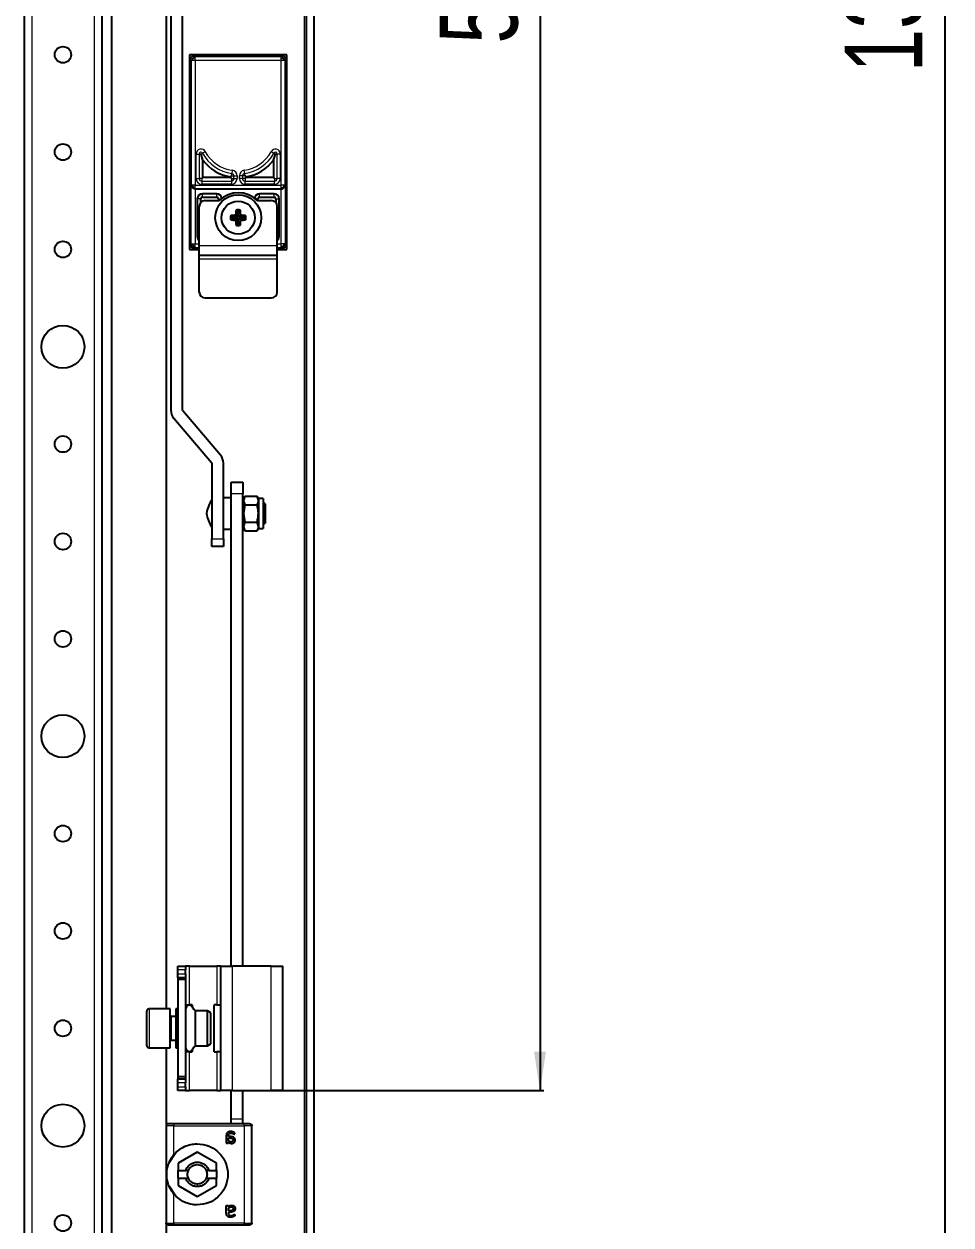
# Model space of a CAD drawing. Header units: millimetres. Extents: x -846 to 1944, y -811 to 1043.
# Drawn here: x 1706.2 to 1944.3, y -221.3 to 87.1 of the extents above; entities that cross this region are included whole.
import ezdxf

# ---------------------------------------------------------------- set-up
doc = ezdxf.new("R2010")
doc.units = ezdxf.units.MM
doc.layers.add('FORMAT', color=7, linetype='Continuous')
doc.styles.add('SLDTEXTSTYLE0', font='TXT', dxfattribs={"width": 0.75})
doc.dimstyles.new('SLDDIMSTYLE0', dxfattribs={"dimtxt": 20, "dimasz": 10, "dimexe": 0, "dimexo": 0.0625, "dimgap": 5, "dimtad": 2, "dimdec": 1, "dimrnd": 1e-09, "dimzin": 12, "dimdsep": 46, "dimtxsty": 'SLDTEXTSTYLE0', "dimsah": 1, "dimcen": 0.09, "dimadec": 0, "dimazin": 3, "dimtfac": 1, "dimtofl": 0, "dimtmove": 0, "dimatfit": 3, "dimfxl": 0, "dimfrac": 2, "dimtolj": 1, "dimtzin": 12, "dimarcsym": 0})

# ---------------------------------------------------------------- blocks, each defined once
blk = doc.blocks.new('_D_5')
at = {"layer": 'FORMAT'}
for p, q in [((1772.73, 770.22), (1943.72, 770.22)), ((1942.72, 770.22), (1942.72, -561.78)), ((1772.73, -561.78), (1943.72, -561.78))]:
    blk.add_line(p, q, dxfattribs=at)
for points in [[(1942.72, 770.22), (1941.18, 760.22), (1944.26, 760.22)], [(1942.72, -561.78), (1944.26, -551.78), (1941.18, -551.78)]]:
    blk.add_solid(points, dxfattribs=at)
at = {"layer": 'FORMAT', "insert": (1916.94, 74.67), "char_height": 20, "attachment_point": 1, "rotation": 90, "style": 'SLDTEXTSTYLE0'}
blk.add_mtext('1332', dxfattribs=at)
blk = doc.blocks.new('_D_8')
at = {"layer": 'FORMAT'}
for p, q in [((1769.73, 395.22), (1839.72, 395.22)), ((1838.72, 395.22), (1838.72, -186.78)), ((1769.73, -186.78), (1839.72, -186.78))]:
    blk.add_line(p, q, dxfattribs=at)
for points in [[(1838.72, 395.22), (1837.18, 385.22), (1840.26, 385.22)], [(1838.72, -186.78), (1840.26, -176.78), (1837.18, -176.78)]]:
    blk.add_solid(points, dxfattribs=at)
at = {"layer": 'FORMAT', "insert": (1812.94, 82.05), "char_height": 20, "attachment_point": 1, "rotation": 90, "style": 'SLDTEXTSTYLE0'}
blk.add_mtext('582', dxfattribs=at)

msp = doc.modelspace()

# ---------------------------------------------------------------- linework, layer by layer
at = {"color": 8, "linetype": 'Continuous', "lineweight": 18}
for p, q in [((1778.12, 879.12), (1778.12, -670.68)), ((1708.22, 821.72), (1708.22, -613.28)), ((1724.22, 821.72), (1724.22, -613.28)), ((1749.2, 77.74), (1748.9, 78.04)), ((1749.2, 45.72), (1749.2, 77.74)), ((1749.9, 79.04), (1750.2, 78.74)), ((1750.2, 78.74), (1772.23, 78.74)), ((1750.2, 77.74), (1750.2, 45.72)), ((1772.23, 77.74), (1750.2, 77.74)), ((1772.23, 78.74), (1772.53, 79.04)), ((1772.23, 45.72), (1772.23, 77.74)), ((1773.53, 78.04), (1773.23, 77.74)), ((1773.23, 77.74), (1773.23, 45.72)), ((1750.41, 47.42), (1750.41, 53.72)), ((1750.41, 53.72), (1751.21, 53.72)), ((1751.21, 53.72), (1751.21, 47.42)), ((1751.67, 53.72), (1751.21, 53.72)), ((1751.67, 53.72), (1752.07, 53.94)), ((1752.77, 54.32), (1752.07, 53.94)), ((1770.36, 53.94), (1769.66, 54.32)), ((1770.77, 53.72), (1770.36, 53.94)), ((1770.77, 53.72), (1771.23, 53.72)), ((1772.03, 53.72), (1771.23, 53.72)), ((1771.23, 47.42), (1771.23, 53.72)), ((1772.03, 53.72), (1772.03, 47.42)), ((1759.66, 49.54), (1759.56, 48.75)), ((1762.88, 48.75), (1762.77, 49.54)), ((1750.41, 47.42), (1751.21, 47.42)), ((1751.87, 47.42), (1751.21, 47.42)), ((1751.87, 47.42), (1751.87, 46.76)), ((1751.87, 46.76), (1751.87, 45.96)), ((1751.87, 46.76), (1759.47, 46.76)), ((1759.47, 48.09), (1759.56, 48.75)), ((1759.47, 48.09), (1760.13, 48.09)), ((1759.47, 47.42), (1759.47, 46.76)), ((1759.47, 47.42), (1760.13, 47.42)), ((1759.47, 46.76), (1759.47, 45.96)), ((1760.13, 48.09), (1760.93, 48.09)), ((1760.13, 47.42), (1760.13, 48.09)), ((1760.13, 47.42), (1760.93, 47.42)), ((1760.93, 48.09), (1760.93, 47.42)), ((1761.51, 47.42), (1761.51, 48.09)), ((1762.31, 48.09), (1761.51, 48.09)), ((1762.31, 47.42), (1761.51, 47.42)), ((1762.31, 48.09), (1762.31, 47.42)), ((1762.97, 48.09), (1762.31, 48.09)), ((1762.97, 47.42), (1762.31, 47.42)), ((1762.97, 48.09), (1762.88, 48.75)), ((1762.97, 47.42), (1762.97, 46.76)), ((1762.97, 45.96), (1762.97, 46.76)), ((1762.97, 46.76), (1770.57, 46.76)), ((1770.57, 47.42), (1770.57, 46.76)), ((1770.57, 47.42), (1771.23, 47.42)), ((1770.57, 45.96), (1770.57, 46.76)), ((1772.03, 47.42), (1771.23, 47.42)), ((1749.17, 45.72), (1749.2, 45.72)), ((1749.17, 30.67), (1749.17, 45.72)), ((1750.17, 44.72), (1750.17, 30.67)), ((1750.2, 45.72), (1772.23, 45.72)), ((1759.47, 45.96), (1751.87, 45.96)), ((1752.02, 42.66), (1752.02, 43.52)), ((1755.72, 42.66), (1755.72, 43.52)), ((1770.57, 45.96), (1762.97, 45.96)), ((1766.72, 42.66), (1766.72, 43.52)), ((1770.42, 42.66), (1770.42, 43.52)), ((1772.26, 30.67), (1772.26, 44.72)), ((1773.23, 45.72), (1773.26, 45.72)), ((1773.26, 45.72), (1773.26, 30.67)), ((1751.58, 42.22), (1750.72, 42.22)), ((1756.15, 42.22), (1756.82, 42.22)), ((1766.28, 42.22), (1765.61, 42.22)), ((1770.85, 42.22), (1771.72, 42.22)), ((1751.22, 32.52), (1750.72, 32.52)), ((1771.22, 32.52), (1771.72, 32.52)), ((1748.9, 30.4), (1749.17, 30.67)), ((1750.17, 29.67), (1749.9, 29.4)), ((1750.17, 30.67), (1751.22, 30.67)), ((1751.22, 29.67), (1750.17, 29.67)), ((1751.22, 30.27), (1771.22, 30.27)), ((1771.22, 30.67), (1772.26, 30.67)), ((1772.26, 29.67), (1771.22, 29.67)), ((1772.53, 29.4), (1772.26, 29.67)), ((1773.26, 30.67), (1773.53, 30.4)), ((1751.22, 26.77), (1771.22, 26.77)), ((1762.42, -33.58), (1759.42, -33.58)), ((1754.42, -45.08), (1757.42, -45.08)), ((1747.72, -155.78), (1745.72, -155.78)), ((1745.72, -156.78), (1747.72, -156.78)), ((1748.72, -164.78), (1748.72, -154.78)), ((1755.72, -154.78), (1755.72, -164.78)), ((1759.72, -186.78), (1759.72, -154.78)), ((1769.72, -186.78), (1769.72, -154.78)), ((1738.32, -165.78), (1738.32, -175.78)), ((1743.97, -167.78), (1743.97, -169.24)), ((1743.97, -169.24), (1743.97, -173.78)), ((1748.72, -186.78), (1748.72, -176.78)), ((1755.72, -176.78), (1755.72, -186.78)), ((1747.72, -184.78), (1745.72, -184.78)), ((1745.72, -185.78), (1747.72, -185.78)), ((1762.42, -194.08), (1759.42, -194.08)), ((1744.72, -203.22), (1744.72, -195.78)), ((1744.72, -195.78), (1762.72, -195.78)), ((1762.72, -195.78), (1762.72, -220.78)), ((1750.72, -210.78), (1750.72, -211.43)), ((1744.72, -220.78), (1744.72, -213.34)), ((1762.72, -220.78), (1744.72, -220.78))]:
    msp.add_line(p, q, dxfattribs=at)
at = {"color": 7, "linetype": 'Continuous', "lineweight": 25}
for p, q in [((1778.72, -673.28), (1778.72, 881.72)), ((1780.72, -673.28), (1780.72, 881.72)), ((1728.72, 848.72), (1728.72, -640.28)), ((1706.22, 821.72), (1706.22, -613.28)), ((1726.22, 821.72), (1726.22, -613.28)), ((1742.72, 374.22), (1742.72, -165.78)), ((1743.92, 94.9), (1743.92, -12.08)), ((1746.92, -12.08), (1746.92, 94.9)), ((1773.72, 79.22), (1748.72, 79.22)), ((1748.72, 79.22), (1748.72, 29.22)), ((1748.9, 30.4), (1748.9, 78.04)), ((1749.9, 79.04), (1772.53, 79.04)), ((1773.53, 78.04), (1773.53, 30.4)), ((1773.72, 29.22), (1773.72, 79.22)), ((1752.12, 52.16), (1751.67, 53.72)), ((1770.31, 52.16), (1770.77, 53.72)), ((1752.12, 47.68), (1752.12, 52.16)), ((1770.31, 52.16), (1770.31, 47.68)), ((1752.12, 47.68), (1751.87, 47.42)), ((1759.21, 47.68), (1752.12, 47.68)), ((1759.21, 47.87), (1759.47, 48.09)), ((1759.21, 47.87), (1759.21, 47.68)), ((1759.21, 47.68), (1759.47, 47.42)), ((1763.22, 47.87), (1762.97, 48.09)), ((1763.22, 47.68), (1762.97, 47.42)), ((1763.22, 47.68), (1763.22, 47.87)), ((1770.31, 47.68), (1763.22, 47.68)), ((1770.31, 47.68), (1770.57, 47.42)), ((1750.19, 44.72), (1750.17, 44.72)), ((1750.2, 44.72), (1750.19, 44.72)), ((1772.23, 44.72), (1750.2, 44.72)), ((1755.72, 43.52), (1752.02, 43.52)), ((1770.42, 43.52), (1766.72, 43.52)), ((1772.25, 44.72), (1772.23, 44.72)), ((1772.26, 44.72), (1772.25, 44.72)), ((1750.72, 42.22), (1750.72, 32.52)), ((1751.22, 30.27), (1751.22, 40.27)), ((1751.58, 41.25), (1751.58, 42.22)), ((1752.02, 42.66), (1755.72, 42.66)), ((1752.72, 41.77), (1756.32, 41.77)), ((1756.15, 42.22), (1756.15, 41.77)), ((1766.11, 41.77), (1769.72, 41.77)), ((1766.28, 41.77), (1766.28, 42.22)), ((1766.72, 42.66), (1770.42, 42.66)), ((1770.85, 42.22), (1770.85, 41.25)), ((1771.22, 30.27), (1771.22, 40.27)), ((1771.72, 32.52), (1771.72, 42.22)), ((1759.66, 37.49), (1759.3, 37.92)), ((1759.66, 37.26), (1759.3, 36.83)), ((1761.1, 37.49), (1759.66, 37.49)), ((1759.66, 37.26), (1761.1, 37.26)), ((1761.1, 37.49), (1760.59, 38)), ((1761.1, 37.26), (1760.59, 36.74)), ((1761.1, 38.93), (1760.67, 39.29)), ((1761.1, 38.93), (1761.1, 37.49)), ((1761.1, 37.26), (1761.1, 35.81)), ((1761.33, 38.93), (1761.76, 39.29)), ((1761.33, 37.49), (1761.33, 38.93)), ((1761.33, 37.49), (1761.85, 38)), ((1762.78, 37.49), (1761.33, 37.49)), ((1761.33, 37.26), (1761.85, 36.74)), ((1761.33, 37.26), (1762.78, 37.26)), ((1761.33, 35.81), (1761.33, 37.26)), ((1762.78, 37.49), (1763.14, 37.92)), ((1762.78, 37.26), (1763.14, 36.83)), ((1761.1, 35.81), (1760.67, 35.45)), ((1761.33, 35.81), (1761.76, 35.45)), ((1748.72, 29.22), (1751.22, 29.22)), ((1751.22, 29.4), (1749.9, 29.4)), ((1751.22, 27.77), (1751.22, 30.27)), ((1751.22, 27.77), (1771.22, 27.77)), ((1751.22, 26.77), (1751.22, 27.77)), ((1771.22, 27.77), (1771.22, 30.27)), ((1772.53, 29.4), (1771.22, 29.4)), ((1771.22, 29.22), (1773.72, 29.22)), ((1771.22, 26.77), (1771.22, 27.77)), ((1751.22, 18.27), (1751.22, 26.77)), ((1771.22, 18.27), (1771.22, 26.77)), ((1752.72, 16.77), (1769.72, 16.77)), ((1756.65, -23.58), (1746.96, -12.21)), ((1744.68, -14.15), (1754.37, -25.52)), ((1754.42, -25.65), (1754.42, -45.08)), ((1757.42, -45.08), (1757.42, -25.65)), ((1759.42, -33.58), (1759.42, -30.58)), ((1759.42, -30.58), (1762.42, -30.58)), ((1762.42, -30.58), (1762.42, -33.58)), ((1759.42, -154.78), (1759.42, -33.58)), ((1762.42, -154.78), (1762.42, -33.58)), ((1759.42, -34.58), (1757.42, -34.58)), ((1762.62, -35.63), (1762.42, -35.63)), ((1762.96, -34.13), (1762.62, -34.73)), ((1762.62, -34.73), (1762.62, -42.43)), ((1762.96, -34.13), (1766.07, -34.13)), ((1762.96, -36.35), (1766.07, -36.35)), ((1766.42, -34.73), (1766.07, -34.13)), ((1767.62, -34.73), (1766.42, -34.73)), ((1766.42, -34.73), (1766.42, -42.43)), ((1767.62, -34.73), (1767.62, -42.43)), ((1768.12, -36.13), (1767.62, -35.63)), ((1768.12, -36.13), (1768.12, -41.03)), ((1757.42, -42.58), (1759.42, -42.58)), ((1762.42, -41.53), (1762.62, -41.53)), ((1762.62, -42.43), (1762.96, -43.03)), ((1762.96, -40.8), (1766.07, -40.8)), ((1762.96, -43.03), (1766.07, -43.03)), ((1766.07, -43.03), (1766.42, -42.43)), ((1766.42, -42.43), (1767.62, -42.43)), ((1767.62, -41.53), (1768.12, -41.03)), ((1754.42, -47.08), (1754.42, -45.08)), ((1757.42, -45.08), (1757.42, -47.08)), ((1757.42, -47.08), (1754.42, -47.08)), ((1745.72, -154.78), (1747.72, -154.78)), ((1745.72, -155.78), (1745.72, -154.78)), ((1745.72, -156.78), (1745.72, -155.78)), ((1745.72, -157.78), (1745.72, -156.78)), ((1747.72, -154.78), (1747.72, -155.78)), ((1748.72, -154.78), (1747.72, -154.78)), ((1747.72, -156.78), (1747.72, -155.78)), ((1747.72, -156.78), (1747.72, -157.78)), ((1748.72, -154.78), (1755.72, -154.78)), ((1756.72, -154.78), (1755.72, -154.78)), ((1756.72, -154.78), (1759.72, -154.78)), ((1756.72, -186.78), (1756.72, -154.78)), ((1769.72, -154.78), (1759.72, -154.78)), ((1769.72, -154.78), (1772.72, -154.78)), ((1772.72, -186.78), (1772.72, -154.78)), ((1747.72, -157.78), (1745.72, -157.78)), ((1745.72, -157.78), (1745.72, -158.28)), ((1747.72, -158.28), (1745.72, -158.28)), ((1745.72, -158.28), (1745.72, -183.28)), ((1747.72, -157.78), (1747.72, -158.28)), ((1747.72, -158.28), (1747.72, -183.28)), ((1737.72, -175.18), (1737.72, -166.38)), ((1743.72, -165.78), (1738.32, -165.78)), ((1743.72, -175.78), (1743.72, -165.78)), ((1745.72, -165.78), (1745.22, -165.78)), ((1745.22, -165.78), (1745.22, -166.99)), ((1747.72, -164.78), (1748.72, -164.78)), ((1749.42, -164.78), (1748.72, -164.78)), ((1749.42, -164.78), (1749.42, -165.23)), ((1753.35, -166.28), (1750.22, -166.28)), ((1750.22, -175.28), (1750.22, -166.28)), ((1754.22, -166.78), (1753.35, -166.28)), ((1753.35, -175.28), (1753.35, -166.28)), ((1755.02, -176.78), (1755.02, -164.78)), ((1755.72, -164.78), (1755.02, -164.78)), ((1755.72, -164.78), (1756.72, -164.78)), ((1745.22, -167.78), (1743.97, -167.78)), ((1745.22, -166.99), (1745.22, -175.78)), ((1754.22, -174.78), (1754.22, -166.78)), ((1743.97, -173.78), (1745.22, -173.78)), ((1750.22, -175.28), (1753.35, -175.28)), ((1753.35, -175.28), (1754.22, -174.78)), ((1738.32, -175.78), (1743.72, -175.78)), ((1742.72, -175.78), (1742.72, -195.6)), ((1745.22, -175.78), (1745.72, -175.78)), ((1748.72, -176.78), (1747.72, -176.78)), ((1748.72, -176.78), (1749.42, -176.78)), ((1749.42, -176.33), (1749.42, -176.78)), ((1755.02, -176.78), (1755.72, -176.78)), ((1756.72, -176.78), (1755.72, -176.78)), ((1747.72, -183.28), (1745.72, -183.28)), ((1745.72, -183.28), (1745.72, -183.78)), ((1745.72, -184.78), (1745.72, -183.78)), ((1745.72, -183.78), (1747.72, -183.78)), ((1745.72, -185.78), (1745.72, -184.78)), ((1747.72, -183.28), (1747.72, -183.78)), ((1747.72, -183.78), (1747.72, -184.78)), ((1747.72, -185.78), (1747.72, -184.78)), ((1745.72, -186.78), (1745.72, -185.78)), ((1747.72, -186.78), (1745.72, -186.78)), ((1747.72, -185.78), (1747.72, -186.78)), ((1747.72, -186.78), (1748.72, -186.78)), ((1755.72, -186.78), (1748.72, -186.78)), ((1755.72, -186.78), (1756.72, -186.78)), ((1759.72, -186.78), (1756.72, -186.78)), ((1759.42, -194.08), (1759.42, -186.78)), ((1759.72, -186.78), (1769.72, -186.78)), ((1762.42, -194.08), (1762.42, -186.78)), ((1772.72, -186.78), (1769.72, -186.78)), ((1759.42, -195.33), (1759.42, -194.08)), ((1762.42, -195.33), (1762.42, -194.08)), ((1742.72, -195.78), (1742.72, -220.78)), ((1762.72, -195.28), (1744.72, -195.28)), ((1763.32, -195.28), (1763.07, -195.28)), ((1764.72, -220.78), (1764.72, -195.78)), ((1758.16, -198.32), (1758.16, -200.19)), ((1758.62, -200.19), (1758.62, -199.91)), ((1758.69, -198.57), (1758.69, -198.35)), ((1759.07, -198.57), (1758.69, -198.57)), ((1758.69, -198.93), (1759.12, -198.93)), ((1758.69, -199.51), (1758.69, -198.93)), ((1743.55, -205.15), (1745.05, -202.9)), ((1750.72, -202.56), (1745.77, -205.42)), ((1755.67, -205.42), (1750.72, -202.56)), ((1745.77, -205.42), (1745.77, -207.28)), ((1755.67, -207.28), (1755.67, -205.42)), ((1745.77, -209.28), (1745.77, -207.28)), ((1745.77, -207.28), (1747.73, -207.28)), ((1745.77, -209.28), (1745.77, -211.14)), ((1745.77, -209.28), (1747.73, -209.28)), ((1748.42, -207.28), (1747.73, -207.28)), ((1747.73, -209.28), (1748.42, -209.28)), ((1753.7, -207.28), (1753.01, -207.28)), ((1753.01, -209.28), (1753.7, -209.28)), ((1753.7, -207.28), (1755.67, -207.28)), ((1753.7, -209.28), (1755.67, -209.28)), ((1755.67, -207.28), (1755.67, -209.28)), ((1755.67, -211.14), (1755.67, -209.28)), ((1745.05, -213.66), (1743.54, -211.4)), ((1745.77, -211.14), (1750.72, -213.99)), ((1750.72, -213.99), (1755.67, -211.14)), ((1758.16, -218.24), (1758.16, -216.37)), ((1758.62, -216.37), (1758.62, -216.65)), ((1758.69, -217.63), (1758.69, -217.04)), ((1759.12, -217.63), (1758.69, -217.63)), ((1759.07, -217.98), (1758.69, -217.98)), ((1758.69, -217.98), (1758.69, -218.2)), ((1742.72, -220.95), (1742.72, -540.78)), ((1744.72, -221.28), (1762.72, -221.28)), ((1763.07, -221.28), (1763.32, -221.28))]:
    msp.add_line(p, q, dxfattribs=at)
for centre, radius in [((1716.22, 79.22), 2.1), ((1716.22, 54.22), 2.1), ((1761.22, 37.37), 5.9), ((1761.22, 37.37), 4.25), ((1716.22, 29.22), 2.1), ((1716.22, 4.22), 5.5), ((1716.22, -20.78), 2.1), ((1716.22, -45.78), 2.1), ((1716.22, -70.78), 2.1), ((1716.22, -95.78), 5.5), ((1716.22, -120.78), 2.1), ((1716.22, -145.78), 2.1), ((1716.22, -170.78), 2.1), ((1716.22, -195.78), 5.5), ((1716.22, -220.78), 2.1)]:
    msp.add_circle(centre, radius, dxfattribs=at)
at = {"color": 8, "linetype": 'Continuous', "lineweight": 18}
for centre, radius, start, end in [((1751.67, 53.72), 1.26, 28.2631, 180), ((1751.67, 53.72), 0.46, 28.2631, 180), ((1760.91, 58.69), 10.04, 208.2631, 262.2213), ((1760.91, 58.69), 9.24, 208.2631, 262.2213), ((1761.52, 58.69), 9.24, 277.7787, 331.7369), ((1761.52, 58.69), 10.04, 277.7787, 331.7369), ((1770.77, 53.72), 1.26, 0, 151.7369), ((1770.77, 53.72), 0.46, 0, 151.7369), ((1759.47, 48.09), 1.46, 0, 82.2213), ((1762.97, 48.09), 1.46, 97.7787, 180), ((1751.87, 47.42), 1.46, 180, 270), ((1751.87, 47.42), 0.66, 180, 270), ((1759.47, 47.42), 1.46, 270, 0), ((1759.47, 47.42), 0.66, 270, 0), ((1759.47, 48.09), 0.66, 0, 82.2213), ((1762.97, 47.42), 1.46, 180, 270), ((1762.97, 48.09), 0.66, 97.7787, 180), ((1762.97, 47.42), 0.66, 180, 270), ((1770.57, 47.42), 1.46, 270, 0), ((1770.57, 47.42), 0.66, 270, 0)]:
    msp.add_arc(centre, radius, start, end, dxfattribs=at)
at = {"color": 7, "linetype": 'Continuous', "lineweight": 25}
for centre, radius, start, end in [((1760.91, 58.69), 10.95, 216.5958, 261.061), ((1761.52, 58.69), 10.95, 278.939, 323.4042), ((1752.02, 42.22), 1.3, 90, 180), ((1755.72, 42.22), 1.3, 6.3593, 90), ((1761.22, 36.77), 7, 45.5847, 134.4153), ((1766.72, 42.22), 1.3, 90, 173.6407), ((1770.42, 42.22), 1.3, 0, 90), ((1752.72, 40.27), 1.5, 90, 180), ((1752.02, 42.22), 0.435, 90, 180), ((1755.72, 42.22), 0.435, 0, 90), ((1766.72, 42.22), 0.435, 90, 180), ((1769.72, 40.27), 1.5, 0, 90), ((1770.42, 42.22), 0.435, 0, 90), ((1761.22, 37.37), 2, 164.1146, 195.8854), ((1761.15, 19.29), 18.72, 91.7249, 95.6832), ((1761.22, 37.37), 1.56, 175.8165, 184.1835), ((1779.3, 37.44), 18.72, 174.3168, 178.2751), ((1761.22, 37.37), 2, 74.1146, 105.8854), ((1761.22, 37.37), 1.56, 85.8165, 94.1835), ((1743.14, 37.44), 18.72, 1.7249, 5.6832), ((1761.28, 19.29), 18.72, 84.3168, 88.2751), ((1761.22, 37.37), 1.56, 355.8165, 4.1835), ((1761.22, 37.37), 2, 344.1146, 15.8854), ((1761.15, 55.45), 18.72, 264.3168, 268.2751), ((1779.3, 37.31), 18.72, 181.7249, 185.6832), ((1761.22, 37.37), 2, 254.1146, 285.8854), ((1761.22, 37.37), 1.56, 265.8165, 274.1835), ((1743.14, 37.31), 18.72, 354.3168, 358.2751), ((1761.28, 55.45), 18.72, 271.7249, 275.6832), ((1752.02, 32.52), 1.3, 180, 232.0201), ((1770.42, 32.52), 1.3, 307.9799, 0), ((1752.72, 18.27), 1.5, 180, 270), ((1769.72, 18.27), 1.5, 270, 0), ((1747.12, -12.08), 3.2, 180, 220.4367), ((1747.12, -12.08), 0.2, 180, 220.4367), ((1754.22, -25.65), 3.2, 0, 40.4367), ((1754.22, -25.65), 0.2, 0, 40.4367), ((1761.06, -39.54), 8, 146.1291, 173.1181), ((1761.06, -37.62), 8, 186.8819, 213.8709), ((1738.32, -166.38), 0.6, 90, 180), ((1743.97, -167.53), 0.25, 180, 270), ((1738.32, -175.18), 0.6, 180, 270), ((1743.97, -174.03), 0.25, 90, 180)]:
    msp.add_arc(centre, radius, start, end, dxfattribs=at)
for points, knots in [([(1748.9, 78.04), (1748.9, 78.07), (1748.91, 78.19), (1749.04, 78.41), (1749.26, 78.68), (1749.5, 78.88), (1749.69, 78.99), (1749.81, 79.03), (1749.87, 79.04), (1749.9, 79.04)], [0, 0, 0, 0, 0.0566974, 0.2503517, 0.4998638, 0.7488693, 0.8744535, 0.9435148, 1, 1, 1, 1]), ([(1772.53, 79.04), (1772.56, 79.04), (1772.69, 79.02), (1772.91, 78.9), (1773.17, 78.68), (1773.37, 78.44), (1773.48, 78.25), (1773.53, 78.13), (1773.53, 78.07), (1773.53, 78.04)], [0, 0, 0, 0, 0.056697, 0.250352, 0.499864, 0.748869, 0.874453, 0.943515, 1, 1, 1, 1]), ([(1749.17, 45.72), (1749.18, 45.67), (1749.22, 45.46), (1749.45, 45.17), (1749.73, 44.92), (1749.93, 44.8), (1750.06, 44.74), (1750.14, 44.73), (1750.17, 44.72)], [0, 0, 0, 0, 0.125207, 0.499639, 0.74848, 0.874099, 0.946251, 1, 1, 1, 1]), ([(1772.23, 44.72), (1772.26, 44.72), (1772.33, 44.73), (1772.44, 44.78), (1772.63, 44.88), (1772.77, 45.01), (1772.86, 45.09)], [0, 0, 0, 0, 0.124863, 0.249962, 0.500073, 1, 1, 1, 1]), ([(1772.26, 44.72), (1772.29, 44.73), (1772.44, 44.75), (1772.68, 44.9), (1772.94, 45.13), (1773.12, 45.36), (1773.23, 45.56), (1773.25, 45.67), (1773.26, 45.72)], [0, 0, 0, 0, 0.053741, 0.2506254, 0.4994286, 0.749504, 0.8748127, 1, 1, 1, 1]), ([(1749.9, 29.4), (1749.87, 29.41), (1749.75, 29.42), (1749.52, 29.55), (1749.26, 29.76), (1749.06, 30), (1748.95, 30.2), (1748.91, 30.31), (1748.9, 30.38), (1748.9, 30.4)], [0, 0, 0, 0, 0.0566974, 0.2503517, 0.4998638, 0.7488693, 0.8744535, 0.9435148, 1, 1, 1, 1]), ([(1773.53, 30.4), (1773.53, 30.38), (1773.52, 30.25), (1773.39, 30.03), (1773.17, 29.77), (1772.93, 29.56), (1772.74, 29.46), (1772.62, 29.41), (1772.56, 29.41), (1772.53, 29.4)], [0, 0, 0, 0, 0.056697, 0.250352, 0.499864, 0.748869, 0.874453, 0.943515, 1, 1, 1, 1]), ([(1762.96, -34.13), (1762.78, -34.53), (1762.45, -35.27), (1762.8, -36.01), (1762.96, -36.35)], [0, 0, 0, 0, 0.534707, 1, 1, 1, 1]), ([(1762.96, -36.35), (1762.79, -37.11), (1762.45, -38.59), (1762.79, -40.07), (1762.96, -40.8)], [0, 0, 0, 0, 0.508481, 1, 1, 1, 1]), ([(1766.07, -36.35), (1766.25, -35.96), (1766.59, -35.21), (1766.23, -34.47), (1766.07, -34.13)], [0, 0, 0, 0, 0.534707, 1, 1, 1, 1]), ([(1766.07, -40.8), (1766.24, -40.05), (1766.59, -38.56), (1766.24, -37.08), (1766.07, -36.35)], [0, 0, 0, 0, 0.508481, 1, 1, 1, 1]), ([(1762.96, -40.8), (1762.78, -41.2), (1762.45, -41.94), (1762.8, -42.68), (1762.96, -43.03)], [0, 0, 0, 0, 0.534707, 1, 1, 1, 1]), ([(1766.07, -43.03), (1766.25, -42.63), (1766.59, -41.89), (1766.23, -41.15), (1766.07, -40.8)], [0, 0, 0, 0, 0.534707, 1, 1, 1, 1]), ([(1750.22, -166.28), (1750.04, -166.12), (1749.69, -165.82), (1749.5, -165.25), (1749.13, -164.94), (1748.8, -164.81), (1748.44, -164.85), (1748.09, -165.04), (1747.84, -165.4), (1747.76, -165.7), (1747.72, -165.85)], [0, 0, 0, 0, 0.185676, 0.371025, 0.466937, 0.562172, 0.656347, 0.751553, 0.873842, 1, 1, 1, 1]), ([(1747.72, -175.71), (1747.76, -175.86), (1747.84, -176.16), (1748.09, -176.52), (1748.44, -176.71), (1748.8, -176.74), (1749.13, -176.61), (1749.5, -176.31), (1749.69, -175.74), (1750.04, -175.43), (1750.22, -175.28)], [0, 0, 0, 0, 0.126158, 0.248447, 0.343653, 0.437828, 0.533063, 0.628975, 0.814324, 1, 1, 1, 1]), ([(1759.27, -197.28), (1759.12, -197.28), (1758.9, -197.29), (1758.62, -197.39), (1758.43, -197.51), (1758.29, -197.68), (1758.18, -197.95), (1758.16, -198.17), (1758.16, -198.32)], [0, 0, 0, 0, 0.250089, 0.382495, 0.500259, 0.622163, 0.750133, 1, 1, 1, 1]), ([(1760.33, -197.77), (1760.33, -197.72), (1760.33, -197.64), (1760.27, -197.55), (1760.13, -197.46), (1759.8, -197.33), (1759.48, -197.3), (1759.27, -197.28)], [0, 0, 0, 0, 0.124693, 0.187182, 0.249773, 0.500039, 1, 1, 1, 1]), ([(1758.16, -200.19), (1758.16, -200.2), (1758.16, -200.21), (1758.17, -200.23), (1758.2, -200.26), (1758.27, -200.28), (1758.34, -200.28), (1758.39, -200.28)], [0, 0, 0, 0, 0.124881, 0.183376, 0.250934, 0.500336, 1, 1, 1, 1]), ([(1758.39, -200.28), (1758.43, -200.28), (1758.5, -200.28), (1758.57, -200.26), (1758.6, -200.24), (1758.61, -200.21), (1758.61, -200.2), (1758.62, -200.19)], [0, 0, 0, 0, 0.499718, 0.749437, 0.810587, 0.875078, 1, 1, 1, 1]), ([(1758.62, -199.91), (1758.74, -200.02), (1758.93, -200.19), (1759.2, -200.3), (1759.37, -200.33), (1759.45, -200.34), (1759.49, -200.34)], [0, 0, 0, 0, 0.499113, 0.749325, 0.874665, 1, 1, 1, 1]), ([(1758.69, -198.35), (1758.69, -198.26), (1758.7, -198.13), (1758.75, -197.96), (1758.83, -197.85), (1758.93, -197.77), (1759.06, -197.72), (1759.19, -197.69), (1759.28, -197.69), (1759.33, -197.69)], [0, 0, 0, 0, 0.250023, 0.382539, 0.499802, 0.620838, 0.749652, 0.874777, 1, 1, 1, 1]), ([(1759.41, -199.93), (1759.34, -199.92), (1759.19, -199.91), (1758.93, -199.77), (1758.79, -199.62), (1758.69, -199.51)], [0, 0, 0, 0, 0.249939, 0.499864, 1, 1, 1, 1]), ([(1760.45, -199.49), (1760.45, -199.42), (1760.44, -199.26), (1760.34, -199.04), (1760.19, -198.86), (1759.92, -198.69), (1759.54, -198.59), (1759.22, -198.58), (1759.07, -198.57)], [0, 0, 0, 0, 0.125049, 0.249886, 0.370856, 0.49982, 0.749609, 1, 1, 1, 1]), ([(1759.12, -198.93), (1759.22, -198.93), (1759.4, -198.94), (1759.62, -199), (1759.77, -199.09), (1759.86, -199.19), (1759.91, -199.32), (1759.92, -199.41), (1759.92, -199.45)], [0, 0, 0, 0, 0.279652, 0.500248, 0.629485, 0.750186, 0.875763, 1, 1, 1, 1]), ([(1759.33, -197.69), (1759.49, -197.71), (1759.73, -197.74), (1759.98, -197.86), (1760.11, -197.93), (1760.18, -197.97), (1760.21, -197.98), (1760.23, -197.98)], [0, 0, 0, 0, 0.4987, 0.749508, 0.874949, 0.946783, 1, 1, 1, 1]), ([(1759.92, -199.45), (1759.92, -199.52), (1759.91, -199.62), (1759.84, -199.74), (1759.78, -199.81), (1759.7, -199.87), (1759.6, -199.9), (1759.51, -199.92), (1759.44, -199.92), (1759.41, -199.93)], [0, 0, 0, 0, 0.249168, 0.373635, 0.49939, 0.619394, 0.749656, 0.87477, 1, 1, 1, 1]), ([(1759.49, -200.34), (1759.61, -200.33), (1759.8, -200.32), (1760.02, -200.23), (1760.17, -200.14), (1760.3, -200.01), (1760.42, -199.8), (1760.44, -199.61), (1760.45, -199.49)], [0, 0, 0, 0, 0.25007, 0.379181, 0.500499, 0.62417, 0.750842, 1, 1, 1, 1]), ([(1760.23, -197.98), (1760.24, -197.98), (1760.26, -197.98), (1760.28, -197.97), (1760.29, -197.96), (1760.31, -197.93), (1760.32, -197.89), (1760.33, -197.85), (1760.33, -197.81), (1760.33, -197.79), (1760.33, -197.77)], [0, 0, 0, 0, 0.128825, 0.180169, 0.243397, 0.36986, 0.499864, 0.749649, 0.843476, 1, 1, 1, 1]), ([(1744.72, -213.34), (1744.43, -212.96), (1743.86, -212.21), (1743.3, -210.96), (1742.95, -209.68), (1742.82, -208.28), (1742.95, -206.87), (1743.3, -205.59), (1743.86, -204.35), (1744.43, -203.59), (1744.72, -203.22)], [0, 0, 0, 0, 0.125762, 0.25037, 0.375307, 0.500139, 0.62481, 0.749763, 0.874888, 1, 1, 1, 1]), ([(1758.16, -216.37), (1758.16, -216.36), (1758.16, -216.34), (1758.17, -216.32), (1758.2, -216.3), (1758.27, -216.28), (1758.34, -216.28), (1758.39, -216.28)], [0, 0, 0, 0, 0.124884, 0.186377, 0.250914, 0.500322, 1, 1, 1, 1]), ([(1759.27, -219.28), (1759.2, -219.28), (1759.05, -219.27), (1758.83, -219.24), (1758.62, -219.17), (1758.43, -219.05), (1758.29, -218.88), (1758.18, -218.61), (1758.16, -218.38), (1758.16, -218.24)], [0, 0, 0, 0, 0.125255, 0.250437, 0.383066, 0.500493, 0.622629, 0.75025, 1, 1, 1, 1]), ([(1758.39, -216.28), (1758.43, -216.28), (1758.49, -216.28), (1758.56, -216.3), (1758.59, -216.31), (1758.6, -216.32), (1758.61, -216.34), (1758.61, -216.36), (1758.62, -216.37)], [0, 0, 0, 0, 0.499162, 0.644242, 0.749698, 0.813605, 0.875217, 1, 1, 1, 1]), ([(1758.62, -216.65), (1758.74, -216.54), (1758.93, -216.37), (1759.24, -216.24), (1759.41, -216.23), (1759.49, -216.22)], [0, 0, 0, 0, 0.499364, 0.749701, 1, 1, 1, 1]), ([(1758.69, -217.04), (1758.79, -216.94), (1758.93, -216.78), (1759.16, -216.67), (1759.3, -216.64), (1759.37, -216.63), (1759.41, -216.63)], [0, 0, 0, 0, 0.499765, 0.749504, 0.874771, 1, 1, 1, 1]), ([(1758.69, -218.2), (1758.69, -218.25), (1758.69, -218.34), (1758.71, -218.47), (1758.75, -218.6), (1758.83, -218.71), (1758.93, -218.79), (1759.1, -218.86), (1759.24, -218.86), (1759.33, -218.87)], [0, 0, 0, 0, 0.125295, 0.250514, 0.383518, 0.50035, 0.621938, 0.750243, 1, 1, 1, 1]), ([(1760.45, -217.06), (1760.45, -217.1), (1760.45, -217.18), (1760.42, -217.33), (1760.34, -217.52), (1760.19, -217.7), (1759.92, -217.86), (1759.54, -217.97), (1759.22, -217.98), (1759.07, -217.98)], [0, 0, 0, 0, 0.062637, 0.125278, 0.250072, 0.374841, 0.499994, 0.749696, 1, 1, 1, 1]), ([(1759.92, -217.1), (1759.92, -217.15), (1759.91, -217.24), (1759.86, -217.36), (1759.77, -217.47), (1759.62, -217.56), (1759.4, -217.62), (1759.22, -217.63), (1759.12, -217.63)], [0, 0, 0, 0, 0.1244465, 0.2497948, 0.3699999, 0.4997343, 0.7199319, 1, 1, 1, 1]), ([(1760.33, -218.78), (1760.33, -218.81), (1760.33, -218.86), (1760.32, -218.94), (1760.27, -219.01), (1760.13, -219.1), (1759.8, -219.23), (1759.48, -219.26), (1759.27, -219.28)], [0, 0, 0, 0, 0.062686, 0.125173, 0.187628, 0.250185, 0.500314, 1, 1, 1, 1]), ([(1759.33, -218.87), (1759.49, -218.85), (1759.8, -218.83), (1760.06, -218.61), (1760.21, -218.58), (1760.23, -218.57)], [0, 0, 0, 0, 0.498852, 0.946609, 1, 1, 1, 1]), ([(1759.41, -216.63), (1759.47, -216.64), (1759.57, -216.64), (1759.7, -216.69), (1759.78, -216.75), (1759.84, -216.82), (1759.89, -216.91), (1759.92, -217), (1759.92, -217.07), (1759.92, -217.1)], [0, 0, 0, 0, 0.249623, 0.37714, 0.499734, 0.62273, 0.749812, 0.874876, 1, 1, 1, 1]), ([(1759.49, -216.22), (1759.61, -216.23), (1759.8, -216.24), (1760.02, -216.32), (1760.18, -216.42), (1760.3, -216.55), (1760.42, -216.76), (1760.44, -216.94), (1760.45, -217.06)], [0, 0, 0, 0, 0.25007, 0.379559, 0.500499, 0.624556, 0.750843, 1, 1, 1, 1]), ([(1760.23, -218.57), (1760.24, -218.57), (1760.26, -218.58), (1760.28, -218.59), (1760.29, -218.6), (1760.31, -218.62), (1760.33, -218.68), (1760.33, -218.74), (1760.33, -218.78)], [0, 0, 0, 0, 0.13107, 0.182437, 0.243796, 0.371388, 0.500442, 1, 1, 1, 1])]:
    msp.add_open_spline(points, degree=3, knots=knots, dxfattribs=at)
at = {"color": 8, "linetype": 'Continuous', "lineweight": 18}
for points, knots in [([(1749.57, 78.37), (1749.48, 78.28), (1749.36, 78.14), (1749.25, 77.95), (1749.21, 77.83), (1749.2, 77.77), (1749.2, 77.74)], [0, 0, 0, 0, 0.499932, 0.750046, 0.875143, 1, 1, 1, 1]), ([(1749.57, 77.74), (1749.47, 77.74), (1749.33, 77.74), (1749.22, 77.74), (1749.2, 77.74), (1749.2, 77.74)], [0, 0, 0, 0, 0.633094, 0.851999, 1, 1, 1, 1]), ([(1750.2, 78.74), (1750.17, 78.74), (1750.11, 78.73), (1749.99, 78.68), (1749.8, 78.58), (1749.66, 78.45), (1749.57, 78.37)], [0, 0, 0, 0, 0.124863, 0.249962, 0.500073, 1, 1, 1, 1]), ([(1749.57, 78.37), (1749.57, 78.36), (1749.58, 78.35), (1749.65, 78.29), (1749.68, 78.26)], [0, 0, 0, 0, 0.584601, 1, 1, 1, 1]), ([(1749.57, 77.74), (1749.58, 77.85), (1749.59, 78.03), (1749.65, 78.19), (1749.68, 78.26)], [0, 0, 0, 0, 0.584782, 1, 1, 1, 1]), ([(1750.2, 77.74), (1750.16, 77.74), (1750.07, 77.74), (1749.85, 77.74), (1749.69, 77.74), (1749.57, 77.74)], [0, 0, 0, 0, 0.148001, 0.366906, 1, 1, 1, 1]), ([(1750.2, 78.37), (1750.09, 78.36), (1749.9, 78.35), (1749.74, 78.29), (1749.68, 78.26)], [0, 0, 0, 0, 0.584782, 1, 1, 1, 1]), ([(1750.2, 78.37), (1750.2, 78.45), (1750.2, 78.58), (1750.2, 78.68), (1750.2, 78.73), (1750.2, 78.74), (1750.2, 78.74)], [0, 0, 0, 0, 0.499933, 0.750044, 0.87514, 1, 1, 1, 1]), ([(1750.2, 77.74), (1750.2, 77.77), (1750.2, 77.83), (1750.2, 77.95), (1750.2, 78.14), (1750.2, 78.27), (1750.2, 78.37)], [0, 0, 0, 0, 0.124527, 0.250035, 0.500121, 1, 1, 1, 1]), ([(1772.23, 78.37), (1772.23, 78.47), (1772.23, 78.61), (1772.23, 78.72), (1772.23, 78.73), (1772.23, 78.74)], [0, 0, 0, 0, 0.633094, 0.851999, 1, 1, 1, 1]), ([(1772.86, 78.37), (1772.77, 78.45), (1772.63, 78.58), (1772.44, 78.68), (1772.33, 78.73), (1772.26, 78.74), (1772.23, 78.74)], [0, 0, 0, 0, 0.499932, 0.750046, 0.875143, 1, 1, 1, 1]), ([(1772.23, 77.74), (1772.23, 77.78), (1772.23, 77.86), (1772.23, 78.09), (1772.23, 78.25), (1772.23, 78.37)], [0, 0, 0, 0, 0.148001, 0.3669064, 1, 1, 1, 1]), ([(1772.23, 78.37), (1772.34, 78.36), (1772.53, 78.35), (1772.69, 78.29), (1772.75, 78.26)], [0, 0, 0, 0, 0.584782, 1, 1, 1, 1]), ([(1772.86, 77.74), (1772.74, 77.74), (1772.58, 77.74), (1772.36, 77.74), (1772.27, 77.74), (1772.23, 77.74)], [0, 0, 0, 0, 0.633094, 0.851999, 1, 1, 1, 1]), ([(1772.86, 78.37), (1772.86, 78.36), (1772.85, 78.35), (1772.78, 78.29), (1772.75, 78.26)], [0, 0, 0, 0, 0.584601, 1, 1, 1, 1]), ([(1772.86, 77.74), (1772.86, 77.85), (1772.85, 78.03), (1772.78, 78.19), (1772.75, 78.26)], [0, 0, 0, 0, 0.584782, 1, 1, 1, 1]), ([(1773.23, 77.74), (1773.23, 77.77), (1773.22, 77.83), (1773.18, 77.95), (1773.07, 78.14), (1772.95, 78.28), (1772.86, 78.37)], [0, 0, 0, 0, 0.124863, 0.249962, 0.500073, 1, 1, 1, 1]), ([(1773.23, 77.74), (1773.23, 77.74), (1773.22, 77.74), (1773.1, 77.74), (1772.96, 77.74), (1772.86, 77.74)], [0, 0, 0, 0, 0.148001, 0.366906, 1, 1, 1, 1]), ([(1749.57, 45.72), (1749.49, 45.72), (1749.36, 45.72), (1749.26, 45.72), (1749.21, 45.72), (1749.2, 45.72), (1749.2, 45.72)], [0, 0, 0, 0, 0.49988, 0.749964, 0.875473, 1, 1, 1, 1]), ([(1749.57, 45.09), (1749.46, 45.21), (1749.32, 45.37), (1749.21, 45.59), (1749.2, 45.69), (1749.2, 45.72)], [0, 0, 0, 0, 0.633497, 0.852215, 1, 1, 1, 1]), ([(1750.2, 45.72), (1750.17, 45.72), (1750.11, 45.72), (1749.99, 45.72), (1749.8, 45.72), (1749.66, 45.72), (1749.57, 45.72)], [0, 0, 0, 0, 0.124527, 0.250035, 0.500121, 1, 1, 1, 1]), ([(1749.57, 45.72), (1749.58, 45.61), (1749.58, 45.43), (1749.65, 45.26), (1749.68, 45.2)], [0, 0, 0, 0, 0.585225, 1, 1, 1, 1]), ([(1749.57, 45.09), (1749.57, 45.1), (1749.58, 45.1), (1749.65, 45.17), (1749.68, 45.2)], [0, 0, 0, 0, 0.5850478, 1, 1, 1, 1]), ([(1750.2, 44.72), (1750.16, 44.73), (1750.07, 44.74), (1749.84, 44.85), (1749.69, 44.99), (1749.57, 45.09)], [0, 0, 0, 0, 0.147785, 0.366503, 1, 1, 1, 1]), ([(1750.2, 45.09), (1750.09, 45.1), (1749.9, 45.1), (1749.74, 45.17), (1749.68, 45.2)], [0, 0, 0, 0, 0.585048, 1, 1, 1, 1]), ([(1750.2, 45.09), (1750.2, 45.18), (1750.2, 45.32), (1750.2, 45.51), (1750.2, 45.63), (1750.2, 45.69), (1750.2, 45.72)], [0, 0, 0, 0, 0.4998775, 0.7499648, 0.8754836, 1, 1, 1, 1]), ([(1750.2, 44.72), (1750.2, 44.72), (1750.2, 44.73), (1750.2, 44.78), (1750.2, 44.88), (1750.2, 45.01), (1750.2, 45.09)], [0, 0, 0, 0, 0.124863, 0.249962, 0.500073, 1, 1, 1, 1]), ([(1772.23, 45.09), (1772.23, 45.21), (1772.23, 45.37), (1772.23, 45.59), (1772.23, 45.69), (1772.23, 45.72)], [0, 0, 0, 0, 0.633497, 0.852215, 1, 1, 1, 1]), ([(1772.86, 45.72), (1772.77, 45.72), (1772.63, 45.72), (1772.44, 45.72), (1772.33, 45.72), (1772.26, 45.72), (1772.23, 45.72)], [0, 0, 0, 0, 0.4998798, 0.7499641, 0.8754727, 1, 1, 1, 1]), ([(1772.23, 45.09), (1772.34, 45.1), (1772.53, 45.1), (1772.69, 45.17), (1772.76, 45.2)], [0, 0, 0, 0, 0.585048, 1, 1, 1, 1]), ([(1772.23, 44.72), (1772.23, 44.73), (1772.23, 44.74), (1772.23, 44.85), (1772.23, 44.99), (1772.23, 45.09)], [0, 0, 0, 0, 0.147785, 0.366503, 1, 1, 1, 1]), ([(1772.86, 45.72), (1772.86, 45.61), (1772.85, 45.43), (1772.78, 45.26), (1772.76, 45.2)], [0, 0, 0, 0, 0.585225, 1, 1, 1, 1]), ([(1772.86, 45.09), (1772.86, 45.1), (1772.85, 45.1), (1772.78, 45.17), (1772.76, 45.2)], [0, 0, 0, 0, 0.585048, 1, 1, 1, 1]), ([(1773.23, 45.72), (1773.23, 45.72), (1773.22, 45.72), (1773.18, 45.72), (1773.07, 45.72), (1772.94, 45.72), (1772.86, 45.72)], [0, 0, 0, 0, 0.124527, 0.250035, 0.500121, 1, 1, 1, 1]), ([(1772.86, 45.09), (1772.95, 45.18), (1773.07, 45.32), (1773.18, 45.51), (1773.22, 45.63), (1773.23, 45.69), (1773.23, 45.72)], [0, 0, 0, 0, 0.4998775, 0.7499648, 0.8754836, 1, 1, 1, 1]), ([(1749.17, 30.67), (1749.17, 30.67), (1749.19, 30.67), (1749.3, 30.67), (1749.44, 30.67), (1749.54, 30.67)], [0, 0, 0, 0, 0.148001, 0.366906, 1, 1, 1, 1]), ([(1749.17, 30.67), (1749.17, 30.64), (1749.18, 30.58), (1749.22, 30.47), (1749.33, 30.27), (1749.45, 30.14), (1749.54, 30.04)], [0, 0, 0, 0, 0.124863, 0.249962, 0.500073, 1, 1, 1, 1]), ([(1749.54, 30.67), (1749.66, 30.67), (1749.82, 30.67), (1750.04, 30.67), (1750.13, 30.67), (1750.17, 30.67)], [0, 0, 0, 0, 0.633094, 0.851999, 1, 1, 1, 1]), ([(1749.54, 30.67), (1749.55, 30.57), (1749.56, 30.38), (1749.62, 30.22), (1749.65, 30.15)], [0, 0, 0, 0, 0.584782, 1, 1, 1, 1]), ([(1749.54, 30.04), (1749.54, 30.05), (1749.55, 30.06), (1749.62, 30.13), (1749.65, 30.15)], [0, 0, 0, 0, 0.584601, 1, 1, 1, 1]), ([(1749.54, 30.04), (1749.63, 29.96), (1749.77, 29.83), (1749.96, 29.73), (1750.08, 29.68), (1750.14, 29.68), (1750.17, 29.67)], [0, 0, 0, 0, 0.4999314, 0.7500452, 0.8751424, 1, 1, 1, 1]), ([(1750.17, 30.05), (1750.06, 30.05), (1749.88, 30.06), (1749.71, 30.13), (1749.65, 30.15)], [0, 0, 0, 0, 0.584782, 1, 1, 1, 1]), ([(1750.17, 30.05), (1750.17, 30.14), (1750.17, 30.28), (1750.17, 30.47), (1750.17, 30.58), (1750.17, 30.64), (1750.17, 30.67)], [0, 0, 0, 0, 0.49988, 0.749964, 0.875473, 1, 1, 1, 1]), ([(1750.17, 29.67), (1750.17, 29.68), (1750.17, 29.69), (1750.17, 29.73), (1750.17, 29.84), (1750.17, 29.96), (1750.17, 30.05)], [0, 0, 0, 0, 0.124859, 0.249955, 0.500068, 1, 1, 1, 1]), ([(1772.89, 30.67), (1772.8, 30.67), (1772.66, 30.67), (1772.47, 30.67), (1772.35, 30.67), (1772.29, 30.67), (1772.26, 30.67)], [0, 0, 0, 0, 0.49988, 0.749964, 0.875473, 1, 1, 1, 1]), ([(1772.26, 30.05), (1772.26, 30.17), (1772.26, 30.32), (1772.26, 30.55), (1772.26, 30.64), (1772.26, 30.67)], [0, 0, 0, 0, 0.6330936, 0.851999, 1, 1, 1, 1]), ([(1772.26, 30.05), (1772.37, 30.05), (1772.56, 30.06), (1772.72, 30.13), (1772.78, 30.15)], [0, 0, 0, 0, 0.584782, 1, 1, 1, 1]), ([(1772.26, 29.67), (1772.26, 29.68), (1772.26, 29.69), (1772.26, 29.8), (1772.26, 29.94), (1772.26, 30.05)], [0, 0, 0, 0, 0.148001, 0.366906, 1, 1, 1, 1]), ([(1772.26, 29.67), (1772.29, 29.68), (1772.36, 29.68), (1772.47, 29.73), (1772.66, 29.83), (1772.8, 29.96), (1772.89, 30.04)], [0, 0, 0, 0, 0.124863, 0.249962, 0.500073, 1, 1, 1, 1]), ([(1772.89, 30.67), (1772.88, 30.57), (1772.88, 30.38), (1772.81, 30.22), (1772.78, 30.15)], [0, 0, 0, 0, 0.5847816, 1, 1, 1, 1]), ([(1772.89, 30.04), (1772.89, 30.05), (1772.88, 30.06), (1772.81, 30.13), (1772.78, 30.15)], [0, 0, 0, 0, 0.584601, 1, 1, 1, 1]), ([(1773.26, 30.67), (1773.26, 30.67), (1773.25, 30.67), (1773.21, 30.67), (1773.1, 30.67), (1772.97, 30.67), (1772.89, 30.67)], [0, 0, 0, 0, 0.124859, 0.249955, 0.500068, 1, 1, 1, 1]), ([(1772.89, 30.04), (1772.98, 30.14), (1773.1, 30.27), (1773.21, 30.47), (1773.25, 30.58), (1773.26, 30.64), (1773.26, 30.67)], [0, 0, 0, 0, 0.499932, 0.750046, 0.875143, 1, 1, 1, 1])]:
    msp.add_open_spline(points, degree=3, knots=knots, dxfattribs=at)
at = {"color": 7, "linetype": 'Continuous', "lineweight": 25}
for points in [[(1743.22, -195.28), (1743.15, -195.29), (1743.02, -195.3), (1742.85, -195.42), (1742.74, -195.58), (1742.72, -195.71), (1742.72, -195.78)], [(1744.72, -195.28), (1744.52, -195.28), (1744.13, -195.28), (1743.63, -195.28), (1743.28, -195.28), (1743.24, -195.28), (1743.22, -195.28)], [(1764.22, -195.28), (1764.19, -195.28), (1764.15, -195.28), (1763.8, -195.28), (1763.31, -195.28), (1762.91, -195.28), (1762.72, -195.28)], [(1764.22, -195.28), (1764.28, -195.29), (1764.41, -195.3), (1764.58, -195.42), (1764.69, -195.58), (1764.71, -195.71), (1764.72, -195.78)], [(1744.72, -203.22), (1745.11, -202.8), (1745.9, -201.98), (1747.38, -201.11), (1749.01, -200.54), (1750.15, -200.46), (1750.72, -200.43)], [(1750.72, -200.43), (1751.74, -200.55), (1753.8, -200.78), (1756.41, -202.6), (1758.16, -205.19), (1758.77, -208.28), (1758.16, -211.36), (1756.41, -213.96), (1753.8, -215.77), (1751.74, -216.01), (1750.72, -216.13)], [(1747.73, -207.28), (1747.86, -206.98), (1748.13, -206.37), (1748.85, -205.68), (1749.73, -205.23), (1750.72, -205.08), (1751.7, -205.23), (1752.58, -205.68), (1753.31, -206.37), (1753.57, -206.98), (1753.7, -207.28)], [(1748.42, -207.28), (1748.54, -207.06), (1748.77, -206.64), (1749.33, -206.16), (1749.99, -205.84), (1750.47, -205.8), (1750.72, -205.78)], [(1750.72, -205.78), (1750.96, -205.8), (1751.44, -205.84), (1752.1, -206.16), (1752.66, -206.64), (1752.89, -207.06), (1753.01, -207.28)], [(1750.72, -211.43), (1750.39, -211.4), (1749.73, -211.34), (1748.85, -210.87), (1748.13, -210.18), (1747.86, -209.58), (1747.73, -209.28)], [(1748.42, -209.28), (1748.37, -209.12), (1748.25, -208.79), (1748.2, -208.28), (1748.25, -207.76), (1748.37, -207.44), (1748.42, -207.28)], [(1750.72, -210.78), (1750.47, -210.76), (1749.99, -210.72), (1749.33, -210.4), (1748.77, -209.92), (1748.54, -209.49), (1748.42, -209.28)], [(1753.7, -209.28), (1753.57, -209.58), (1753.31, -210.18), (1752.58, -210.87), (1751.7, -211.34), (1751.04, -211.4), (1750.72, -211.43)], [(1753.01, -209.28), (1752.89, -209.49), (1752.66, -209.92), (1752.1, -210.4), (1751.44, -210.72), (1750.96, -210.76), (1750.72, -210.78)], [(1753.01, -207.28), (1753.07, -207.44), (1753.19, -207.76), (1753.23, -208.28), (1753.19, -208.79), (1753.07, -209.12), (1753.01, -209.28)], [(1750.72, -216.13), (1750.15, -216.09), (1749.01, -216.02), (1747.38, -215.45), (1745.9, -214.58), (1745.11, -213.75), (1744.72, -213.34)], [(1743.22, -221.28), (1743.15, -221.27), (1743.02, -221.26), (1742.85, -221.14), (1742.74, -220.97), (1742.72, -220.84), (1742.72, -220.78)], [(1743.22, -221.28), (1743.24, -221.28), (1743.28, -221.28), (1743.63, -221.28), (1744.13, -221.28), (1744.52, -221.28), (1744.72, -221.28)], [(1762.72, -221.28), (1762.91, -221.28), (1763.31, -221.28), (1763.8, -221.28), (1764.15, -221.28), (1764.19, -221.28), (1764.22, -221.28)], [(1764.72, -220.78), (1764.71, -220.84), (1764.69, -220.97), (1764.58, -221.14), (1764.41, -221.26), (1764.28, -221.27), (1764.22, -221.28)]]:
    msp.add_open_spline(points, degree=3, dxfattribs=at)
at = {"color": 8, "linetype": 'Continuous', "lineweight": 18}
for points in [[(1744.72, -195.78), (1744.45, -195.78), (1743.93, -195.78), (1743.27, -195.78), (1742.81, -195.78), (1742.75, -195.78), (1742.72, -195.78)], [(1744.72, -195.28), (1744.72, -195.29), (1744.72, -195.3), (1744.72, -195.42), (1744.72, -195.58), (1744.72, -195.71), (1744.72, -195.78)], [(1762.72, -195.78), (1762.72, -195.71), (1762.72, -195.58), (1762.72, -195.42), (1762.72, -195.3), (1762.72, -195.29), (1762.72, -195.28)], [(1764.72, -195.78), (1764.69, -195.78), (1764.63, -195.78), (1764.16, -195.78), (1763.5, -195.78), (1762.98, -195.78), (1762.72, -195.78)], [(1742.72, -220.78), (1742.75, -220.78), (1742.81, -220.78), (1743.27, -220.78), (1743.93, -220.78), (1744.45, -220.78), (1744.72, -220.78)], [(1744.72, -220.78), (1744.72, -220.84), (1744.72, -220.97), (1744.72, -221.14), (1744.72, -221.26), (1744.72, -221.27), (1744.72, -221.28)], [(1762.72, -221.28), (1762.72, -221.27), (1762.72, -221.26), (1762.72, -221.14), (1762.72, -220.97), (1762.72, -220.84), (1762.72, -220.78)], [(1762.72, -220.78), (1762.98, -220.78), (1763.5, -220.78), (1764.16, -220.78), (1764.63, -220.78), (1764.69, -220.78), (1764.72, -220.78)]]:
    msp.add_open_spline(points, degree=3, dxfattribs=at)

# ---------------------------------------------------------------- dimensions: what is measured, and where the dimension line sits
at = {"layer": 'FORMAT'}
for base, p1, p2, picture, middle in [((1942.72, -561.78), (1772.72, 770.22), (1772.72, -561.78), '_D_5', (1942.72, 104.22)), ((1838.72, -186.78), (1769.72, 395.22), (1769.72, -186.78), '_D_8', (1838.72, 104.22))]:
    dim = msp.add_linear_dim(base=base, p1=p1, p2=p2, angle=90, dimstyle='SLDDIMSTYLE0', dxfattribs=at)
    dim.commit()
    dim.dimension.update_dxf_attribs({"geometry": picture, "text_midpoint": middle, "dimtype": 160})

doc.saveas('drawing.dxf')
